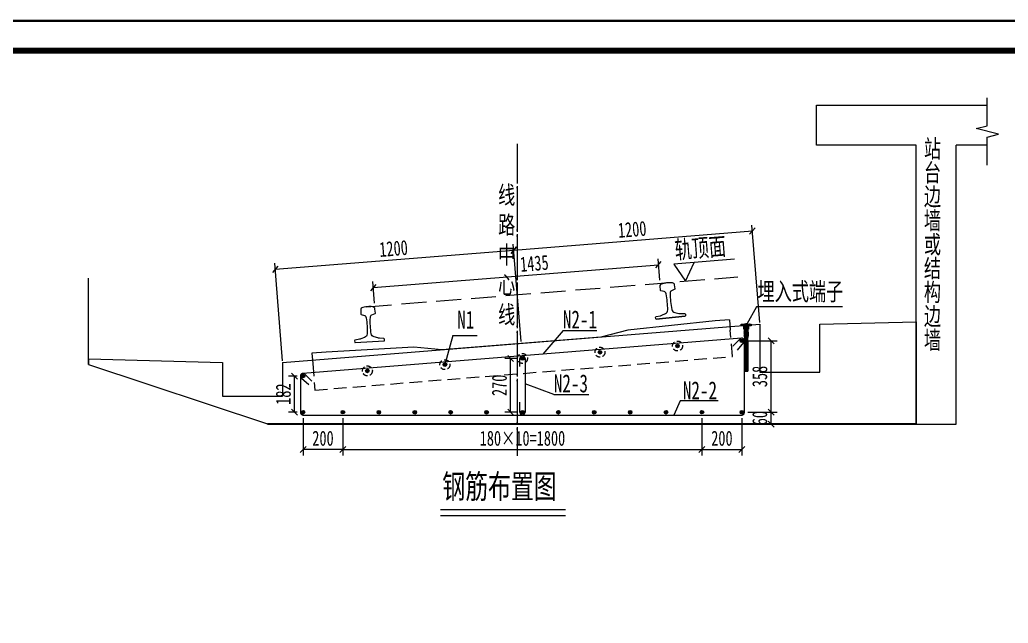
# Model space of a CAD drawing. Header units: millimetres. Extents: x 24114 to 43025, y -6023 to 2897.
# Drawn here: x 31119 to 36075, y -131 to 2897 of the extents above; entities that cross this region are included whole.
import ezdxf
from ezdxf.enums import TextEntityAlignment as Align

# ---------------------------------------------------------------- set-up
doc = ezdxf.new("R2010")
doc.units = ezdxf.units.MM
for name, pattern in [('CENTER', [4.1, 3, -0.5, 0.1, -0.5]), ('DASH', [0.35, 0.25, -0.1]), ('DASHED', [19.05, 12.7, -6.35]), ('DOTE', [2.42, 2, -0.2, 0.02, -0.2])]:
    doc.linetypes.add(name, pattern=pattern)
doc.layers.get('Defpoints').update_dxf_attribs({"color": 250})
doc.layers.add('00结构0.18mm淡显直线', color=8, linetype='Continuous', lineweight=0)
for name, color, linetype in [('DOT', 6, 'DOTE'), ('GesoftDrawFrameFrameBlockLayer', 7, 'Continuous'), ('GesoftDrawFrameInLineLayer', 85, 'Continuous'), ('GesoftDrawFrameOutLineLayer', 180, 'Continuous'), ('GesoftDrawFrameTitleLayer', 7, 'Continuous'), ('标注', 3, 'Continuous'), ('粗实线', 4, 'Continuous'), ('钢筋', 4, 'Continuous')]:
    doc.layers.add(name, color=color, linetype=linetype)
doc.styles.add('宋体', font='SimSun.ttf', dxfattribs={"width": 0.7})
doc.styles.add('宋体样式', font='SimSun.ttf', dxfattribs={"width": 0.8})
doc.styles.add('条形码', font='BC_C39.FBC', dxfattribs={"height": 11})
doc.dimstyles.new('1比30', dxfattribs={"dimscale": 30, "dimtxt": 2.5, "dimasz": 1, "dimexe": 1, "dimexo": 1, "dimtad": 3, "dimdec": 0, "dimzin": 0, "dimdsep": 46, "dimtxsty": '宋体', "dimblk": 'OBLIQUE', "dimcen": 0.09, "dimadec": 0, "dimazin": 0, "dimtfac": 1, "dimtdec": 0, "dimtofl": 0, "dimtmove": 0, "dimatfit": 3, "dimfxl": 0, "dimtolj": 1, "dimtzin": 0, "dimarcsym": 0})

# ---------------------------------------------------------------- blocks, each defined once
blk = doc.blocks.new('0.5_a62b9566ca06c089707f3cd6e7db1683')
at = {"layer": 'GesoftDrawFrameInLineLayer', "color": 0, "const_width": 1}
blk.add_lwpolyline([(0, 0), (0, 287), (-600, 287), (-600, 0), (0, 0)], dxfattribs=at)
at = {"layer": 'GesoftDrawFrameOutLineLayer', "color": 0, "const_width": 0.35}
blk.add_lwpolyline([(5, -5), (5, 292), (-625, 292), (-625, -5), (5, -5)], dxfattribs=at)
blk = doc.blocks.new('GESOFT00000000NEW_049a35bf7f0736cc4250df00ece10f93_a62b9566ca06c089707f3cd6e7db1683_2e1cf7a908f61d0b50dc33cccab90907')
at = {"layer": 'GesoftDrawFrameFrameBlockLayer'}
blk.add_blockref('0.5_a62b9566ca06c089707f3cd6e7db1683', (0, 0), dxfattribs=at)
at = {"layer": 'GesoftDrawFrameTitleLayer', "color": 7, "style": '条形码', "width": 2}
blk.add_attdef('BARCODE', (-2.8, 60.5), '', height=6, rotation=90, dxfattribs=at)
at = {"layer": 'GesoftDrawFrameTitleLayer', "style": '宋体样式'}
for tag, height, width, p in [('GCMC0', 3.6, 0.8, (-40, 43.4)), ('SHEJI', 2.5, 0.8, (-154, 35.2)), ('SHEJI2', 2.5, 0.8, (-137.76, 35.27)), ('SJJD', 2.5, 0.8, (-14, 34.4)), ('JIAOHE', 2.5, 0.8, (-154, 28.8)), ('JIAOHE2', 2.5, 0.8, (-137.61, 28.83)), ('VERSION0', 2.5, 0.8, (-14, 26.4)), ('ZTSD', 2.5, 0.8, (-190, 24)), ('ZYFZR1', 2.5, 0.8, (-154, 22.4)), ('ZYFZR2', 2.5, 0.8, (-137.76, 22.24)), ('CEMING', 4, 0.7, (-84, 22.59)), ('BILI', 2.5, 0.8, (-14, 18.4)), ('XMFZR1', 2.5, 0.8, (-154, 16)), ('XMFZR2', 2.5, 0.8, (-137.98, 16.22)), ('DOCNAME0', 3.5, 0.9, (-84, 13.27)), ('RIQI', 2.5, 0.8, (-14, 10.4)), ('SENHE', 2.5, 0.8, (-154, 9.6)), ('SENHE2', 2.5, 0.8, (-137.41, 9.52)), ('DOCNAME2', 3.5, 0.9, (-84, 9.42)), ('XTSD', 2.5, 0.8, (-190, 4.8)), ('SENDING2', 2.5, 0.8, (-137.41, 3.81)), ('PAGENUMBER', 2.5, 0.8, (-31.78, 3.83)), ('PAGECOUNT', 2.5, 0.8, (-10.8, 3.83)), ('SENDING', 2.5, 0.8, (-154, 3.2)), ('TUHAO', 2.5, 0.8, (-91.5, 3.2)), ('PROJECTNO', 2.5, 0.8, (-47.5, 3.2))]:
    blk.add_attdef(tag, text='', height=height, dxfattribs=dict(at, width=width)).set_placement(p, align=Align.MIDDLE_CENTER)
blk.add_attdef('PIANMING', text='', height=4, dxfattribs=at).set_placement((-84, 31.09), align=Align.MIDDLE_CENTER)
blk = doc.blocks.new('Sleeper')
for p, q in [((-1050, 35.5), (-1050, -16.25)), ((1050, 35.5), (1050, -16.25))]:
    blk.add_line(p, q)
blk.add_lwpolyline([(1050, 35.5), (978, 35.5), (538, 24.5), (400, 0), (0, 0), (-400, 0), (-538, 24.5), (-978, 35.5), (-1050, 35.5)])
at = {"linetype": 'DASHED', "ltscale": 5}
blk.add_lwpolyline([(-1050, -16.25), (-1050, -150), (0, -150), (1050, -150), (1050, -16.25)], dxfattribs=at)
at = {"linetype": 'DASHED', "ltscale": 2}
for centre in [(-780, -75), (-390, -75), (0, -75), (390, -75), (780, -75)]:
    blk.add_circle(centre, 25, dxfattribs=at)
blk = doc.blocks.new('_Oblique')
at = {"color": 0, "linetype": 'ByBlock', "lineweight": -2}
blk.add_line((-0.5, -0.5), (0.5, 0.5), dxfattribs=at)
blk = doc.blocks.new('*D48')
at = {"layer": 'Defpoints', "color": 0, "transparency": 16777216}
for p in [(32739.2, 928.5), (34539.2, 928.5), (34539.2, 740.7)]:
    blk.add_point(p, dxfattribs=at)
at = {"layer": '标注', "color": 0, "lineweight": -2, "transparency": 16777216}
for p, q in [((32739.2, 898.5), (32739.2, 710.7)), ((34539.2, 898.5), (34539.2, 710.7)), ((32739.2, 740.7), (34539.2, 740.7))]:
    blk.add_line(p, q, dxfattribs=at)
at = {"layer": '标注', "color": 0, "lineweight": -2, "transparency": 16777216, "xscale": 30, "yscale": 30, "zscale": 30, "rotation": 180}
blk.add_blockref('_Oblique', (32739.2, 740.7), dxfattribs=at)
at = {"layer": '标注', "color": 0, "lineweight": -2, "transparency": 16777216, "xscale": 30, "yscale": 30, "zscale": 30}
blk.add_blockref('_Oblique', (34539.2, 740.7), dxfattribs=at)
at = {"layer": '标注', "color": 0, "transparency": 16777216, "insert": (33639.2, 797), "char_height": 75, "attachment_point": 5, "style": '宋体'}
blk.add_mtext('\\A1;180×10=1800', dxfattribs=at)
blk = doc.blocks.new('*D49')
at = {"layer": 'Defpoints', "color": 0, "transparency": 16777216}
for p in [(34539.2, 928.5), (34739.2, 928), (34739.2, 740.7)]:
    blk.add_point(p, dxfattribs=at)
at = {"layer": '标注', "color": 0, "lineweight": -2, "transparency": 16777216}
for p, q in [((34539.2, 898.5), (34539.2, 710.7)), ((34739.2, 898), (34739.2, 710.7)), ((34539.2, 740.7), (34739.2, 740.7))]:
    blk.add_line(p, q, dxfattribs=at)
at = {"layer": '标注', "color": 0, "lineweight": -2, "transparency": 16777216, "xscale": 30, "yscale": 30, "zscale": 30, "rotation": 180}
blk.add_blockref('_Oblique', (34539.2, 740.7), dxfattribs=at)
at = {"layer": '标注', "color": 0, "lineweight": -2, "transparency": 16777216, "xscale": 30, "yscale": 30, "zscale": 30}
blk.add_blockref('_Oblique', (34739.2, 740.7), dxfattribs=at)
at = {"layer": '标注', "color": 0, "transparency": 16777216, "insert": (34639.2, 797), "char_height": 75, "attachment_point": 5, "style": '宋体'}
blk.add_mtext('\\A1;200', dxfattribs=at)
blk = doc.blocks.new('*D19')
at = {"layer": 'Defpoints', "color": 0, "transparency": 16777216}
for p in [(33595.6, 1741.2), (33634.8, 1252.8), (32438.6, 1156.8)]:
    blk.add_point(p, dxfattribs=at)
at = {"layer": '标注', "color": 0, "lineweight": -2, "transparency": 16777216}
for p, q in [((32399.4, 1645.2), (33595.6, 1741.2)), ((33632.4, 1282.7), (33593.2, 1771.2)), ((32436.2, 1186.7), (32397, 1675.1))]:
    blk.add_line(p, q, dxfattribs=at)
at = {"layer": '标注', "color": 0, "lineweight": -2, "transparency": 16777216, "xscale": 30, "yscale": 30, "zscale": 30}
for p, rotation in [((33595.6, 1741.2), 4.58936942226346), ((32399.4, 1645.2), 184.5893694222634)]:
    blk.add_blockref('_Oblique', p, dxfattribs=dict(at, rotation=rotation))
at = {"layer": '标注', "color": 0, "transparency": 16777216, "insert": (32993, 1749.3), "char_height": 75, "attachment_point": 5, "rotation": 4.5894, "style": '宋体'}
blk.add_mtext('\\A1;1200', dxfattribs=at)
blk = doc.blocks.new('*D50')
at = {"layer": 'Defpoints', "color": 0, "transparency": 16777216}
for p in [(34791.7, 1837.3), (34830.9, 1348.8), (33634.8, 1252.8)]:
    blk.add_point(p, dxfattribs=at)
at = {"layer": '标注', "color": 0, "lineweight": -2, "transparency": 16777216}
for p, q in [((33595.6, 1741.2), (34791.7, 1837.3)), ((34828.5, 1378.7), (34789.3, 1867.2)), ((33632.4, 1282.7), (33593.2, 1771.2))]:
    blk.add_line(p, q, dxfattribs=at)
at = {"layer": '标注', "color": 0, "lineweight": -2, "transparency": 16777216, "xscale": 30, "yscale": 30, "zscale": 30}
for p, rotation in [((34791.7, 1837.3), 4.58936942226346), ((33595.6, 1741.2), 184.5893694222634)]:
    blk.add_blockref('_Oblique', p, dxfattribs=dict(at, rotation=rotation))
at = {"layer": '标注', "color": 0, "transparency": 16777216, "insert": (34189.2, 1845.3), "char_height": 75, "attachment_point": 5, "rotation": 4.5894, "style": '宋体'}
blk.add_mtext('\\A1;1200', dxfattribs=at)
blk = doc.blocks.new('*D20')
at = {"layer": 'Defpoints', "color": 0, "transparency": 16777216}
for p in [(34321.3, 1668.2), (34330, 1560.2), (32899.5, 1445.4)]:
    blk.add_point(p, dxfattribs=at)
at = {"layer": '标注', "color": 0, "lineweight": -2, "transparency": 16777216}
for p, q in [((34327.6, 1590.2), (34318.9, 1698.1)), ((32890.8, 1553.4), (34321.3, 1668.2)), ((32897.1, 1475.3), (32888.4, 1583.3))]:
    blk.add_line(p, q, dxfattribs=at)
at = {"layer": '标注', "color": 0, "lineweight": -2, "transparency": 16777216, "xscale": 30, "yscale": 30, "zscale": 30}
for p, rotation in [((34321.3, 1668.2), 4.58936942226346), ((32890.8, 1553.4), 184.5893694222634)]:
    blk.add_blockref('_Oblique', p, dxfattribs=dict(at, rotation=rotation))
at = {"layer": '标注', "color": 0, "transparency": 16777216, "insert": (33698.7, 1674.7), "char_height": 75, "attachment_point": 5, "rotation": 4.5894, "style": '宋体'}
blk.add_mtext('\\A1;1435', dxfattribs=at)
blk = doc.blocks.new('*D51')
at = {"layer": 'Defpoints', "color": 0, "transparency": 16777216}
for p in [(32539.2, 928), (32739.2, 928.5), (32539.2, 740.7)]:
    blk.add_point(p, dxfattribs=at)
at = {"layer": '标注', "color": 0, "lineweight": -2, "transparency": 16777216}
for p, q in [((32539.2, 898), (32539.2, 710.7)), ((32739.2, 898.5), (32739.2, 710.7)), ((32739.2, 740.7), (32539.2, 740.7))]:
    blk.add_line(p, q, dxfattribs=at)
at = {"layer": '标注', "color": 0, "lineweight": -2, "transparency": 16777216, "xscale": 30, "yscale": 30, "zscale": 30, "rotation": 180}
blk.add_blockref('_Oblique', (32539.2, 740.7), dxfattribs=at)
at = {"layer": '标注', "color": 0, "lineweight": -2, "transparency": 16777216, "xscale": 30, "yscale": 30, "zscale": 30}
blk.add_blockref('_Oblique', (32739.2, 740.7), dxfattribs=at)
at = {"layer": '标注', "color": 0, "transparency": 16777216, "insert": (32639.2, 797), "char_height": 75, "attachment_point": 5, "style": '宋体'}
blk.add_mtext('\\A1;200', dxfattribs=at)
blk = doc.blocks.new('埋入式端子-2')
at = {"color": 2, "linetype": 'CENTER', "ltscale": 10}
blk.add_line((0, 0), (0, -242.2), dxfattribs=at)
at = {"color": 2, "ltscale": 0.03}
for p, q in [((-25, -6.9), (-25, -12.4)), ((-19.7, -13.9), (-25, -8.6)), ((-23.4, -13.9), (-25, -12.3)), ((-21, -5.9), (-24, -5.9)), ((-15, -14.9), (-24, -5.9)), ((-23.5, -13.9), (-17.5, -13.9)), ((-21, -6.2), (-21, -5.9)), ((-19.5, -6.7), (-20.5, -6.7)), ((-19.5, -5.9), (-19.5, -6.7)), ((-16.5, -5.9), (-19.5, -5.9)), ((-8.5, -17.7), (-19.5, -6.7)), ((-17.5, -13.9), (-17.5, -13.9)), ((-16.5, -6), (-16.6, -5.9)), ((-16.5, -6.7), (-16.5, -5.9)), ((-15.5, -6.7), (-16.5, -6.7)), ((-16.5, -14.9), (-13.5, -14.9)), ((-8.5, -14), (-15.8, -6.7)), ((-15, -5.9), (-15, -6.2)), ((-8.5, -5.9), (-15, -5.9)), ((-8.5, -10.3), (-12.9, -5.9)), ((-11.5, -16.9), (-11.5, -29.4)), ((-8.5, -21.4), (-11.5, -18.4)), ((-7.4, -26.2), (-11.5, -22.1)), ((0, -37.3), (-11.5, -25.8)), ((-10.2, -30.9), (-11.5, -29.5)), ((-10.7, -45.6), (-10.7, -64.6)), ((0, -59.6), (-10.7, -48.9)), ((10.2, -66.1), (-10.6, -45.2)), ((-10, -30.9), (-9.9, -30.9)), ((0, -52.2), (-9.3, -42.8)), ((-8.5, -6.5), (-9.2, -5.9)), ((0, -48.5), (-8.6, -39.8)), ((-7.4, -7), (-8.5, -5.9)), ((-8.5, -23.9), (-8.5, -5.9)), ((8.5, -23.9), (-8.5, -23.9)), ((-8.4, -32.4), (-8.4, -38.5)), ((0, -41), (-8.4, -32.7)), ((0, -44.7), (-8.4, -36.4)), ((-7.4, -28.9), (-7.4, -7)), ((-7.4, -7), (7.4, -7)), ((0, -34.3), (-7.4, -28.9)), ((7.4, -28.9), (-7.4, -28.9)), ((7.4, -28.9), (0, -34.3)), ((10.7, -48), (0, -37.3)), ((10.7, -51.7), (0, -41)), ((10.7, -55.4), (0, -44.7)), ((10.7, -59.1), (0, -48.5)), ((9.4, -43), (0.4, -34)), ((8.4, -38.2), (2.5, -32.4)), ((8.4, -34.5), (4.7, -30.9)), ((8.8, -31.3), (6.8, -29.3)), ((8.5, -5.9), (7.4, -7)), ((7.4, -7), (7.4, -28.9)), ((11.3, -30.1), (7.4, -26.2)), ((8.4, -38.5), (8.4, -32.4)), ((24, -5.9), (8.5, -5.9)), ((8.5, -23.9), (8.5, -5.9)), ((14.7, -14.9), (8.5, -8.7)), ((11.8, -15.8), (8.5, -12.4)), ((11.5, -19.1), (8.5, -16.1)), ((11.5, -22.8), (8.5, -19.8)), ((11.5, -26.5), (8.5, -23.5)), ((17.5, -14), (9.4, -5.9)), ((9.9, -30.9), (10, -30.9)), ((10.7, -45.6), (10.7, -64.6)), ((11.5, -29.4), (11.5, -16.9)), ((21, -13.8), (13.1, -5.9)), ((13.5, -14.9), (16.5, -14.9)), ((21, -10.1), (16.8, -5.9)), ((17.5, -13.9), (23.5, -13.9)), ((25, -6.7), (21, -6.7)), ((21, -6.9), (21, -13.9)), ((25, -7), (21, -7)), ((25, -12.4), (25, -6.9)), ((0, -63.3), (-10.7, -52.6)), ((0, -67), (-10.7, -56.3)), ((0, -70.7), (-10.7, -60)), ((0, -74.4), (-10.7, -63.8)), ((0, -78.2), (-8.9, -69.3)), ((-8.4, -91.1), (-8.4, -72)), ((0, -81.9), (-8.4, -73.5)), ((0, -85.6), (-8.4, -77.2)), ((0, -89.3), (-8.4, -80.9)), ((8.4, -101.4), (-8.4, -84.7)), ((8.4, -105.1), (-8.4, -88.4)), ((-8.4, -91.1), (-8.4, -97.8)), ((-3.2, -97.2), (-8.4, -92.1)), ((8.4, -108.8), (-8.4, -92.1)), ((0, -104.1), (-8.4, -95.8)), ((-8.4, -97.8), (-8.4, -241.2)), ((10.7, -62.9), (0, -52.2)), ((9, -68.6), (0, -59.6)), ((8.4, -71.7), (0, -63.3)), ((8.4, -75.4), (0, -67)), ((8.4, -79.1), (0, -70.7)), ((8.4, -82.8), (0, -74.4)), ((8.4, -86.5), (0, -78.2)), ((8.4, -90.2), (0, -81.9)), ((7.6, -93.2), (0, -85.6)), ((8.4, -97.6), (0, -89.3)), ((0.6, -93.6), (0, -93)), ((8.4, -105.1), (0.9, -97.6)), ((8.4, -101.4), (3.3, -96.3)), ((8.4, -72), (8.4, -91.1)), ((8.4, -91.1), (8.4, -241.2)), ((-8.4, -124.2), (-8.8, -123.8)), ((0, -107.9), (-8.4, -99.5)), ((0, -111.6), (-8.4, -103.2)), ((0, -115.3), (-8.4, -106.9)), ((0, -119), (-8.4, -110.6)), ((0, -122.7), (-8.4, -114.4)), ((0, -126.4), (-8.4, -118.1)), ((0, -130.1), (-8.4, -121.8)), ((0, -133.8), (-8.4, -125.5)), ((0, -137.6), (-8.4, -129.2)), ((8.4, -149.6), (-8.4, -132.9)), ((8.4, -153.3), (-8.4, -136.6)), ((8.4, -157), (-8.4, -140.3)), ((8.4, -160.8), (-8.4, -144.1)), ((8.4, -164.5), (-8.4, -147.8)), ((0, -100.4), (-0.4, -100)), ((8.4, -112.5), (0, -104.1)), ((8.4, -116.2), (0, -107.9)), ((8.4, -119.9), (0, -111.6)), ((8.4, -123.6), (0, -115.3)), ((8.4, -127.3), (0, -119)), ((8.4, -131.1), (0, -122.7)), ((8.4, -134.8), (0, -126.4)), ((8.4, -138.5), (0, -130.1)), ((8.4, -142.2), (0, -133.8)), ((8.4, -145.9), (0, -137.6)), ((7.6, -152.6), (0, -145)), ((-8.4, -150.5), (-8.4, -157.2)), ((-3.2, -156.6), (-8.4, -151.5)), ((8.4, -168.2), (-8.4, -151.5)), ((0, -163.5), (-8.4, -155.2)), ((0, -167.3), (-8.4, -158.9)), ((0, -171), (-8.4, -162.6)), ((0, -174.7), (-8.4, -166.3)), ((0, -178.4), (-8.4, -170)), ((0, -182.1), (-8.4, -173.8)), ((0, -185.8), (-8.4, -177.5)), ((0, -189.5), (-8.4, -181.2)), ((0, -193.2), (-8.4, -184.9)), ((0, -196.9), (-8.4, -188.6)), ((8.4, -209), (-8.4, -192.3)), ((8.4, -212.7), (-8.4, -196)), ((0, -159.8), (-0.4, -159.4)), ((0.6, -153), (0, -152.4)), ((8.4, -171.9), (0, -163.5)), ((8.4, -175.6), (0, -167.3)), ((8.4, -179.3), (0, -171)), ((8.4, -183), (0, -174.7)), ((8.4, -186.7), (0, -178.4)), ((8.4, -190.5), (0, -182.1)), ((8.4, -194.2), (0, -185.8)), ((8.4, -197.9), (0, -189.5)), ((8.4, -201.6), (0, -193.2)), ((8.4, -205.3), (0, -196.9)), ((8.4, -164.5), (0.9, -157)), ((8.4, -160.8), (3.3, -155.7)), ((8.4, -150.5), (8.4, -157.6)), ((8.4, -216.4), (-8.4, -199.7)), ((8.4, -220.1), (-8.4, -203.4)), ((8.4, -223.9), (-8.4, -207.2)), ((-8.4, -209.9), (-8.4, -216.6)), ((-3.2, -216), (-8.4, -210.9)), ((8.4, -227.6), (-8.4, -210.9)), ((0, -222.9), (-8.4, -214.6)), ((0, -226.6), (-8.4, -218.3)), ((8.4, -238.7), (-8.4, -222)), ((7.2, -241.2), (-8.4, -225.7)), ((3.4, -241.2), (-8.4, -229.4)), ((0, -241.5), (-8.4, -233.1)), ((-4, -241.2), (-8.4, -236.9)), ((8.3, -241.2), (-8.4, -241.2)), ((-8.4, -241.2), (-7.4, -242.2)), ((7.3, -242.2), (-7.4, -242.2)), ((0, -219.2), (-0.4, -218.8)), ((7.6, -212), (0, -204.4)), ((0.6, -212.4), (0, -211.8)), ((8.4, -231.3), (0, -222.9)), ((8.4, -235), (0, -226.6)), ((8.4, -223.9), (0.9, -216.4)), ((8.3, -241.2), (7.3, -242.2))]:
    blk.add_line(p, q, dxfattribs=at)
at = {"color": 2}
for p, q in [((-19.5, -5.9), (-21, -5.9)), ((-16.5, -5.9), (-15, -5.9)), ((-15, -5.9), (-15, -5.9)), ((-8.5, -5.9), (8.5, -5.9)), ((17.5, -13.9), (17.5, -13.9))]:
    blk.add_line(p, q, dxfattribs=at)
at = {"color": 2, "ltscale": 0.03}
for centre, radius, start, end in [((-24, -6.9), 1, 90, 180), ((-23.5, -12.4), 1.5, 180, 270), ((-20.5, -6.2), 0.5, 180, 270), ((-16.5, -13.9), 1, 180, 270), ((-15.5, -6.2), 0.5, 270, 0), ((-13.5, -16.9), 2, 0, 90), ((-10, -29.4), 1.5, 180, 270), ((-9.9, -32.4), 1.5, 0, 90), ((9.9, -32.4), 1.5, 90, 180), ((10, -29.4), 1.5, 270, 0), ((9.1, -45.6), 1.6, 0, 38.3125), ((13.5, -16.9), 2, 90, 180), ((16.5, -13.9), 1, 270, 0), ((20, -6.9), 1, 0, 90), ((23.5, -12.4), 1.5, 270, 0), ((24, -6.9), 1, 0, 90), ((8.3, -64.6), 2.4, 323.4468, 0)]:
    blk.add_arc(centre, radius, start, end, dxfattribs=at)
at = {"color": 2}
for centre, radius, start, end in [((-9.1, -45.6), 1.6, 141.6875, 180), ((-8.3, -64.6), 2.4, 180, 216.5532)]:
    blk.add_arc(centre, radius, start, end, dxfattribs=at)
at = {"color": 2, "ltscale": 0.03}
for points in [[(-10.3, -44.6), (-8.8, -42.7), (-8.9, -40.6), (-8.4, -38.5)], [(10.3, -44.6), (8.8, -42.7), (8.9, -40.6), (8.4, -38.5)], [(-10.2, -66), (-8.8, -67.9), (-8.9, -70), (-8.4, -72)], [(10.2, -66), (8.8, -67.9), (8.9, -70), (8.4, -72)]]:
    blk.add_open_spline(points, degree=3, dxfattribs=at)
blk = doc.blocks.new('*D66')
at = {"layer": 'Defpoints', "color": 0, "transparency": 16777216}
for p in [(34739.2, 928.5), (34885.4, 928.5), (34739.2, 868.5)]:
    blk.add_point(p, dxfattribs=at)
at = {"layer": '标注', "color": 0, "lineweight": -2, "transparency": 16777216}
for p, q in [((34769.2, 928.5), (34915.4, 928.5)), ((34885.4, 868.5), (34885.4, 928.5)), ((34769.2, 868.5), (34915.4, 868.5))]:
    blk.add_line(p, q, dxfattribs=at)
at = {"layer": '标注', "color": 0, "lineweight": -2, "transparency": 16777216, "xscale": 30, "yscale": 30, "zscale": 30}
for p, rotation in [((34885.4, 928.5), 90), ((34885.4, 868.5), 270)]:
    blk.add_blockref('_Oblique', p, dxfattribs=dict(at, rotation=rotation))
at = {"layer": '标注', "color": 0, "transparency": 16777216, "insert": (34829.1, 898.5), "char_height": 75, "attachment_point": 5, "rotation": 90, "style": '宋体'}
blk.add_mtext('\\A1;60', dxfattribs=at)
blk = doc.blocks.new('*D67')
at = {"layer": 'Defpoints', "color": 0, "transparency": 16777216}
for p in [(34739.2, 1286.3), (34885.4, 1286.3), (34739.2, 928.5)]:
    blk.add_point(p, dxfattribs=at)
at = {"layer": '标注', "color": 0, "lineweight": -2, "transparency": 16777216}
for p, q in [((34769.2, 1286.3), (34915.4, 1286.3)), ((34885.4, 928.5), (34885.4, 1286.3)), ((34769.2, 928.5), (34915.4, 928.5))]:
    blk.add_line(p, q, dxfattribs=at)
at = {"layer": '标注', "color": 0, "lineweight": -2, "transparency": 16777216, "xscale": 30, "yscale": 30, "zscale": 30}
for p, rotation in [((34885.4, 1286.3), 90), ((34885.4, 928.5), 270)]:
    blk.add_blockref('_Oblique', p, dxfattribs=dict(at, rotation=rotation))
at = {"layer": '标注', "color": 0, "transparency": 16777216, "insert": (34829.1, 1107.4), "char_height": 75, "attachment_point": 5, "rotation": 90, "style": '宋体'}
blk.add_mtext('\\A1;358', dxfattribs=at)
blk = doc.blocks.new('*D68')
at = {"layer": 'Defpoints', "color": 0, "transparency": 16777216}
for p in [(33580.1, 1198), (33639.2, 1198), (33639.2, 928)]:
    blk.add_point(p, dxfattribs=at)
at = {"layer": '标注', "color": 0, "lineweight": -2, "transparency": 16777216}
for p, q in [((33609.2, 1198), (33550.1, 1198)), ((33580.1, 928), (33580.1, 1198)), ((33609.2, 928), (33550.1, 928))]:
    blk.add_line(p, q, dxfattribs=at)
at = {"layer": '标注', "color": 0, "lineweight": -2, "transparency": 16777216, "xscale": 30, "yscale": 30, "zscale": 30}
for p, rotation in [((33580.1, 1198), 90), ((33580.1, 928), 270)]:
    blk.add_blockref('_Oblique', p, dxfattribs=dict(at, rotation=rotation))
at = {"layer": '标注', "color": 0, "transparency": 16777216, "insert": (33523.8, 1063), "char_height": 75, "attachment_point": 5, "rotation": 90, "style": '宋体'}
blk.add_mtext('\\A1;270', dxfattribs=at)
blk = doc.blocks.new('*D69')
at = {"layer": 'Defpoints', "color": 0, "transparency": 16777216}
for p in [(32496.8, 1109.7), (32539.2, 1109.7), (32539.2, 928)]:
    blk.add_point(p, dxfattribs=at)
at = {"layer": '标注', "color": 0, "lineweight": -2, "transparency": 16777216}
for p, q in [((32509.2, 1109.7), (32466.8, 1109.7)), ((32496.8, 928), (32496.8, 1109.7)), ((32509.2, 928), (32466.8, 928))]:
    blk.add_line(p, q, dxfattribs=at)
at = {"layer": '标注', "color": 0, "lineweight": -2, "transparency": 16777216, "xscale": 30, "yscale": 30, "zscale": 30}
for p, rotation in [((32496.8, 1109.7), 90), ((32496.8, 928), 270)]:
    blk.add_blockref('_Oblique', p, dxfattribs=dict(at, rotation=rotation))
at = {"layer": '标注', "color": 0, "transparency": 16777216, "insert": (32440.5, 1018.8), "char_height": 75, "attachment_point": 5, "rotation": 90, "style": '宋体'}
blk.add_mtext('\\A1;182', dxfattribs=at)

msp = doc.modelspace()

# ---------------------------------------------------------------- hatches: boundary and pattern name
at = {"layer": '钢筋'}
h = msp.add_hatch(color=256, dxfattribs=at)
h.dxf.hatch_style = 1
h.paths.add_polyline_path([(34748.19, 1286.26, 1), (34730.19, 1286.26, 1)])
h = msp.add_hatch(color=256, dxfattribs=at)
h.dxf.hatch_style = 1
h.paths.add_polyline_path([(34425.69, 1260.38, 1), (34407.69, 1260.38, 1)])
h = msp.add_hatch(color=256, dxfattribs=at)
h.dxf.hatch_style = 1
h.paths.add_polyline_path([(33648.19, 1197.96, 1), (33630.19, 1197.96, 1)])
h = msp.add_hatch(color=256, dxfattribs=at)
h.dxf.hatch_style = 1
h.paths.add_polyline_path([(34036.94, 1229.17, 1), (34018.94, 1229.17, 1)])
h = msp.add_hatch(color=256, dxfattribs=at)
h.dxf.hatch_style = 1
h.paths.add_polyline_path([(32870.69, 1135.55, 1), (32852.69, 1135.55, 1)])
h = msp.add_hatch(color=256, dxfattribs=at)
h.dxf.hatch_style = 1
h.paths.add_polyline_path([(33259.44, 1166.76, 1), (33241.44, 1166.76, 1)])
h = msp.add_hatch(color=256, dxfattribs=at)
h.dxf.hatch_style = 1
h.paths.add_polyline_path([(32548.19, 1109.67, 1), (32530.19, 1109.67, 1)])
h = msp.add_hatch(color=256, dxfattribs=at)
h.dxf.hatch_style = 1
h.paths.add_polyline_path([(32548.19, 928, 1), (32530.19, 928, 1)])
h = msp.add_hatch(color=256, dxfattribs=at)
h.dxf.hatch_style = 1
h.paths.add_polyline_path([(32748.19, 928.51, 1), (32730.19, 928.51, 1)])
h = msp.add_hatch(color=256, dxfattribs=at)
h.dxf.hatch_style = 1
h.paths.add_polyline_path([(32928.19, 928, 1), (32910.19, 928, 1)])
h = msp.add_hatch(color=256, dxfattribs=at)
h.dxf.hatch_style = 1
h.paths.add_polyline_path([(33108.19, 928, 1), (33090.19, 928, 1)])
h = msp.add_hatch(color=256, dxfattribs=at)
h.dxf.hatch_style = 1
h.paths.add_polyline_path([(33288.19, 928, 1), (33270.19, 928, 1)])
h = msp.add_hatch(color=256, dxfattribs=at)
h.dxf.hatch_style = 1
h.paths.add_polyline_path([(33468.19, 928, 1), (33450.19, 928, 1)])
h = msp.add_hatch(color=256, dxfattribs=at)
h.dxf.hatch_style = 1
h.paths.add_polyline_path([(33648.19, 928, 1), (33630.19, 928, 1)])
h = msp.add_hatch(color=256, dxfattribs=at)
h.dxf.hatch_style = 1
h.paths.add_polyline_path([(33828.19, 928, 1), (33810.19, 928, 1)])
h = msp.add_hatch(color=256, dxfattribs=at)
h.dxf.hatch_style = 1
h.paths.add_polyline_path([(34008.19, 928, 1), (33990.19, 928, 1)])
h = msp.add_hatch(color=256, dxfattribs=at)
h.dxf.hatch_style = 1
h.paths.add_polyline_path([(34188.19, 928, 1), (34170.19, 928, 1)])
h = msp.add_hatch(color=256, dxfattribs=at)
h.dxf.hatch_style = 1
h.paths.add_polyline_path([(34368.19, 928, 1), (34350.19, 928, 1)])
h = msp.add_hatch(color=256, dxfattribs=at)
h.dxf.hatch_style = 1
h.paths.add_polyline_path([(34548.19, 928.51, 1), (34530.19, 928.51, 1)])
h = msp.add_hatch(color=256, dxfattribs=at)
h.dxf.hatch_style = 1
h.paths.add_polyline_path([(34748.19, 928, 1), (34730.19, 928, 1)])

# ---------------------------------------------------------------- linework, layer by layer
at = {"color": 3}
msp.add_line((31463.51, 1167.78), (31463.51, 1600.62), dxfattribs=at)
at = {"linetype": 'DASH', "ltscale": 500}
msp.add_line((32858.37, 1457.32), (34718.59, 1606.57), dxfattribs=at)
for p, q in [((34309.53, 1395.4), (34454.73, 1410.71)), ((32361.31, 868.51), (35813.51, 868.51))]:
    msp.add_line(p, q)
at = {"ltscale": 0.8}
for points in [[(34430.47, 1422.99), (34451.88, 1422.88, -0.3821619), (34455.83, 1419.3), (34456.51, 1412.91, -0.4142136), (34454.73, 1410.71), (34309.53, 1395.4, -0.4142136), (34307.34, 1397.18), (34306.66, 1403.56, -0.3821619), (34309.78, 1407.89), (34330.7, 1412.47, 0.0526809), (34338.67, 1415.12), (34356.09, 1423.03, 0.2959714), (34367.83, 1441.37, 0.0505666), (34359.17, 1521.6, 0.0993426), (34355.3, 1530.64, 0.1861468), (34350.51, 1533.84), (34332.38, 1537.79, -0.3409339), (34330.81, 1539.66), (34329.95, 1560.25, -0.334739), (34338.69, 1573.24, -0.0484879), (34353.74, 1576.84, -0.0083356), (34363.67, 1578.08, -0.0083356), (34373.63, 1578.93, -0.0484879), (34389.11, 1578.55, -0.334739), (34400.36, 1567.68), (34403.82, 1547.37, -0.3409339), (34402.67, 1545.21), (34385.84, 1537.59, 0.1885271), (34381.75, 1533.43, 0.0993426), (34379.85, 1523.78, 0.0505666), (34388.12, 1443.51, 0.2959714), (34403.43, 1428.03), (34422.97, 1423.89, 0.050385), (34430.96, 1423.03)], [(32822.15, 1293.89), (32801.03, 1290.36, 0.3821619), (32797.7, 1286.19), (32798.05, 1279.78, 0.4142136), (32800.16, 1277.9), (32945.94, 1285.94, 0.4142136), (32947.83, 1288.05), (32947.47, 1294.46, 0.3821619), (32943.7, 1298.23), (32922.32, 1299.42, -0.0526809), (32914.03, 1300.76), (32895.57, 1305.79, -0.2959714), (32881.05, 1322.02, -0.0505666), (32876.81, 1402.61, -0.0993426), (32879.19, 1412.15, -0.1861468), (32883.41, 1416.07), (32900.67, 1422.87, 0.3409339), (32901.92, 1424.97), (32899.48, 1445.42, 0.334739), (32888.79, 1456.85, 0.0484879), (32873.35, 1458, 0.0083356), (32863.36, 1457.65, 0.0083356), (32853.38, 1456.9, 0.0484879), (32838.17, 1454.06, 0.334739), (32828.79, 1441.52), (32828.62, 1420.92, 0.3409339), (32830.09, 1418.97), (32847.93, 1414.14, -0.1885271), (32852.63, 1410.69, -0.0993426), (32856.04, 1401.46, -0.0505666), (32860.68, 1320.9, -0.2959714), (32848.04, 1303.17), (32829.41, 1295.98, -0.050385), (32821.66, 1293.85)]]:
    msp.add_lwpolyline(points, format="xyb", dxfattribs=at)
at = {"layer": '00结构0.18mm淡显直线'}
msp.add_line((35813.51, 868.51), (35813.51, 2268.51), dxfattribs=at)
for points in [[(35613.51, 868.51), (35613.51, 2268.51), (35113.51, 2268.51), (35113.51, 2468.51), (35969.67, 2468.51)], [(35969.67, 2268.51), (35813.51, 2268.51)]]:
    msp.add_lwpolyline(points, dxfattribs=at)
at = {"layer": 'DOT', "ltscale": 100}
for p, q in [((33613.51, 2275.39), (33613.51, 760.42)), ((33613.51, 2063), (33613.51, 709.68))]:
    msp.add_line(p, q, dxfattribs=at)
at = {"layer": '标注'}
for p, q in [((34812.56, 1456.54), (34764.03, 1370.31)), ((35243.03, 1456.54), (34812.56, 1456.54)), ((33843.35, 1338.6), (33741.73, 1219.24)), ((33843.35, 1338.6), (34011.51, 1338.6)), ((33290.3, 1313.2), (33250.44, 1166.76)), ((33290.3, 1313.2), (33412.55, 1313.2)), ((33796.74, 1016.53), (33652.19, 1069.81)), ((33796.74, 1016.53), (33972.18, 1016.53)), ((34429.06, 984.97), (34398.76, 914.08)), ((34620.5, 984.97), (34429.06, 984.97)), ((33228.74, 410.61), (33854.43, 410.61))]:
    msp.add_line(p, q, dxfattribs=at)
at = {"layer": '标注', "color": 4}
msp.add_line((33228.74, 440.61), (33854.43, 440.61), dxfattribs=at)
at = {"layer": '标注', "color": 3}
msp.add_lwpolyline([(35969.67, 2168.17), (35969.67, 2308.79), (36025.92, 2322.85), (35913.43, 2350.97), (35969.67, 2365.03), (35969.67, 2505.65)], dxfattribs=at)
at = {"layer": '标注'}
msp.add_lwpolyline([(34701.99, 1695.51), (34397.32, 1671.05), (34456.29, 1585.52), (34500.87, 1679.36)], dxfattribs=at)
at = {"layer": '标注', "color": 0}
msp.add_lwpolyline([(31463.51, 1195.6), (31463.51, 1167.78), (32361.31, 869.12)], dxfattribs=at)
at = {"layer": '粗实线', "color": 0}
for p, q in [((32436.92, 1177.51), (34829.26, 1369.14)), ((35130.23, 1369.14), (35613.51, 1381.22)), ((35613.51, 1381.22), (35613.51, 869.08)), ((31463.51, 1195.6), (32135.96, 1177.51)), ((32135.96, 1177.51), (32135.96, 1008.51)), ((32436.92, 1177.51), (32436.92, 1008.51)), ((32135.96, 1008.51), (32436.92, 1008.51)), ((35613.51, 869.08), (32361.31, 869.12))]:
    msp.add_line(p, q, dxfattribs=at)
msp.add_lwpolyline([(34829.27, 1369.14), (34829.27, 1128.59), (35130.23, 1128.59), (35130.23, 1369.14)], dxfattribs=at)
at = {"layer": '钢筋'}
for p, q in [((34738.15, 1299.22), (32538.15, 1122.62)), ((34730, 1295.46), (34694.64, 1260.1)), ((34716.68, 1239.76), (34749.09, 1277.84)), ((34752.19, 1009.5), (34752.19, 1286.24)), ((33626.19, 1158.02), (33626.19, 1198.02)), ((33652.19, 1198.02), (33652.19, 995.29)), ((32526.23, 1108.63), (32526.23, 922.7)), ((32530.76, 1099.77), (32568.83, 1067.35)), ((32583.74, 1083.5), (32548.38, 1118.86)), ((33652.19, 995.29), (33652.19, 928)), ((34752.19, 933.2), (34752.19, 1009.5)), ((33626.19, 928), (33626.19, 978.01)), ((32537.7, 914.08), (34740.78, 914.08))]:
    msp.add_line(p, q, dxfattribs=at)
for centre in [(34739.19, 1286.26), (34416.69, 1260.38), (33639.19, 1197.96), (34027.94, 1229.17), (32861.69, 1135.55), (33250.44, 1166.76), (32539.19, 1109.67), (32539.19, 928), (32739.19, 928.51), (32919.19, 928), (33099.19, 928), (33279.19, 928), (33459.19, 928), (33639.19, 928), (33819.19, 928), (33999.19, 928), (34179.19, 928), (34359.19, 928), (34539.19, 928.51), (34739.19, 928)]:
    msp.add_circle(centre, 9, dxfattribs=at)
for centre, radius, start, end in [((34739.19, 1286.26), 13, 0, 135), ((34739.19, 1286.26), 13, 319.58937, 94.58937), ((33639.19, 1198.02), 13, 0, 180), ((32539.19, 1109.67), 13, 45, 180), ((32539.19, 1109.67), 13, 94.58937, 229.58937), ((32539.19, 928), 14, 202.24188, 263.86576), ((33639.19, 928), 13, 180, 0), ((34739.19, 928), 14, 276.13424, 21.78697)]:
    msp.add_arc(centre, radius, start, end, dxfattribs=at)

# ---------------------------------------------------------------- block references
at = {"xscale": 30, "yscale": 30, "zscale": 30}
msp.add_blockref('GESOFT00000000NEW_049a35bf7f0736cc4250df00ece10f93_a62b9566ca06c089707f3cd6e7db1683_2e1cf7a908f61d0b50dc33cccab90907', (42869.29, -5868.22), dxfattribs=at)
at = {"rotation": 4.589369422251196}
msp.add_blockref('Sleeper', (33633.19, 1272.72), dxfattribs=at)
at = {"xscale": -1, "rotation": 359.940263245697}
msp.add_blockref('埋入式端子-2', (34760.85, 1375.68), dxfattribs=at)

# ---------------------------------------------------------------- texts
at = {"layer": 'DOT', "insert": (33517.22, 2063), "char_height": 90, "attachment_point": 1, "style": '宋体'}
msp.add_mtext_dynamic_manual_height_columns('线路中心线', width=136.8398, gutter_width=600, heights=[0], dxfattribs=at)
at = {"layer": '标注', "style": '宋体', "width": 0.7}
msp.add_text('轨顶面', height=90, rotation=4.58937, dxfattribs=at).set_placement((34405.84, 1697.09))
for s, height, p in [('埋入式端子', 90, (34817.82, 1488.99)), ('N1', 90, (33312.13, 1347.51)), ('N2-1', 90, (33841.7, 1348.68)), ('N2-3', 90, (33796.32, 1027.88)), ('N2-2', 90, (34443.18, 992.83)), ('钢筋布置图', 120, (33237.68, 495.7))]:
    msp.add_text(s, height=height, dxfattribs=at).set_placement(p)
at = {"layer": '标注', "color": 3, "insert": (35651.79, 2295.14, -1537.56), "char_height": 90, "attachment_point": 1, "line_spacing_factor": 0.8, "style": '宋体'}
msp.add_mtext_dynamic_manual_height_columns('站台边墙或结构边墙', width=90, gutter_width=600, heights=[0], dxfattribs=at)

# ---------------------------------------------------------------- dimensions: what is measured, and where the dimension line sits
at = {"layer": '标注'}
for base, p1, p2, angle, override, picture, middle in [((34791.73, 1837.27), (33634.79, 1252.79), (34830.94, 1348.8), 4.58937, {"dimtmove": 1}, '*D50', (34189.16, 1845.33)), ((34885.36, 1286.26), (34739.19, 928.51), (34739.19, 1286.26), 90, {"dimtmove": 1, "dimfxl": 250}, '*D67', (34829.11, 1107.39)), ((33580.07, 1197.96), (33639.19, 928), (33639.19, 1197.96), 90, {"dimfxl": 250}, '*D68', (33523.82, 1062.98)), ((32496.79, 1109.67), (32539.19, 928), (32539.19, 1109.67), 90, {"dimfxl": 250}, '*D69', (32440.54, 1018.83))]:
    dim = msp.add_linear_dim(base=base, p1=p1, p2=p2, angle=angle, dimstyle='1比30', override=override, dxfattribs=at)
    dim.commit()
    dim.dimension.update_dxf_attribs({"geometry": picture, "text_midpoint": middle})
dim = msp.add_linear_dim(base=(33595.58, 1741.25), p1=(32438.64, 1156.77), p2=(33634.79, 1252.79), angle=4.58937, dimstyle='1比30', dxfattribs=at)
dim.commit()
dim.dimension.update_dxf_attribs({"geometry": '*D19', "text_midpoint": (32993, 1749.31)})
dim = msp.add_linear_dim(base=(34321.29, 1668.24), p1=(32899.48, 1445.42), p2=(34329.95, 1560.25), angle=4.58937, dimstyle='1比30', dxfattribs=at)
dim.commit()
dim.dimension.update_dxf_attribs({"geometry": '*D20', "text_midpoint": (33703.17, 1618.62), "dimtype": 160})
dim = msp.add_linear_dim(base=(34885.36, 928.51), p1=(34739.19, 868.51), p2=(34739.19, 928.51), angle=90, dimstyle='1比30', override={"dimfxl": 250}, dxfattribs=at)
dim.commit()
dim.dimension.update_dxf_attribs({"geometry": '*D66', "text_midpoint": (34885.36, 898.51), "dimtype": 160})
for base, p1, p2, picture, middle in [((32539.19, 740.7), (32739.19, 928.51), (32539.19, 928), '*D51', (32639.19, 796.95)), ((34739.19, 740.7), (34539.19, 928.51), (34739.19, 928), '*D49', (34639.19, 796.95))]:
    dim = msp.add_linear_dim(base=base, p1=p1, p2=p2, dimstyle='1比30', override={"dimtmove": 1}, dxfattribs=at)
    dim.commit()
    dim.dimension.update_dxf_attribs({"geometry": picture, "text_midpoint": middle})
dim = msp.add_linear_dim(base=(34539.19, 740.7), p1=(32739.19, 928.51), p2=(34539.19, 928.51), text='180×10=<>', dimstyle='1比30', override={"dimtmove": 1}, dxfattribs=at)
dim.commit()
dim.dimension.update_dxf_attribs({"geometry": '*D48', "text_midpoint": (33639.19, 796.95)})

doc.saveas('drawing.dxf')
